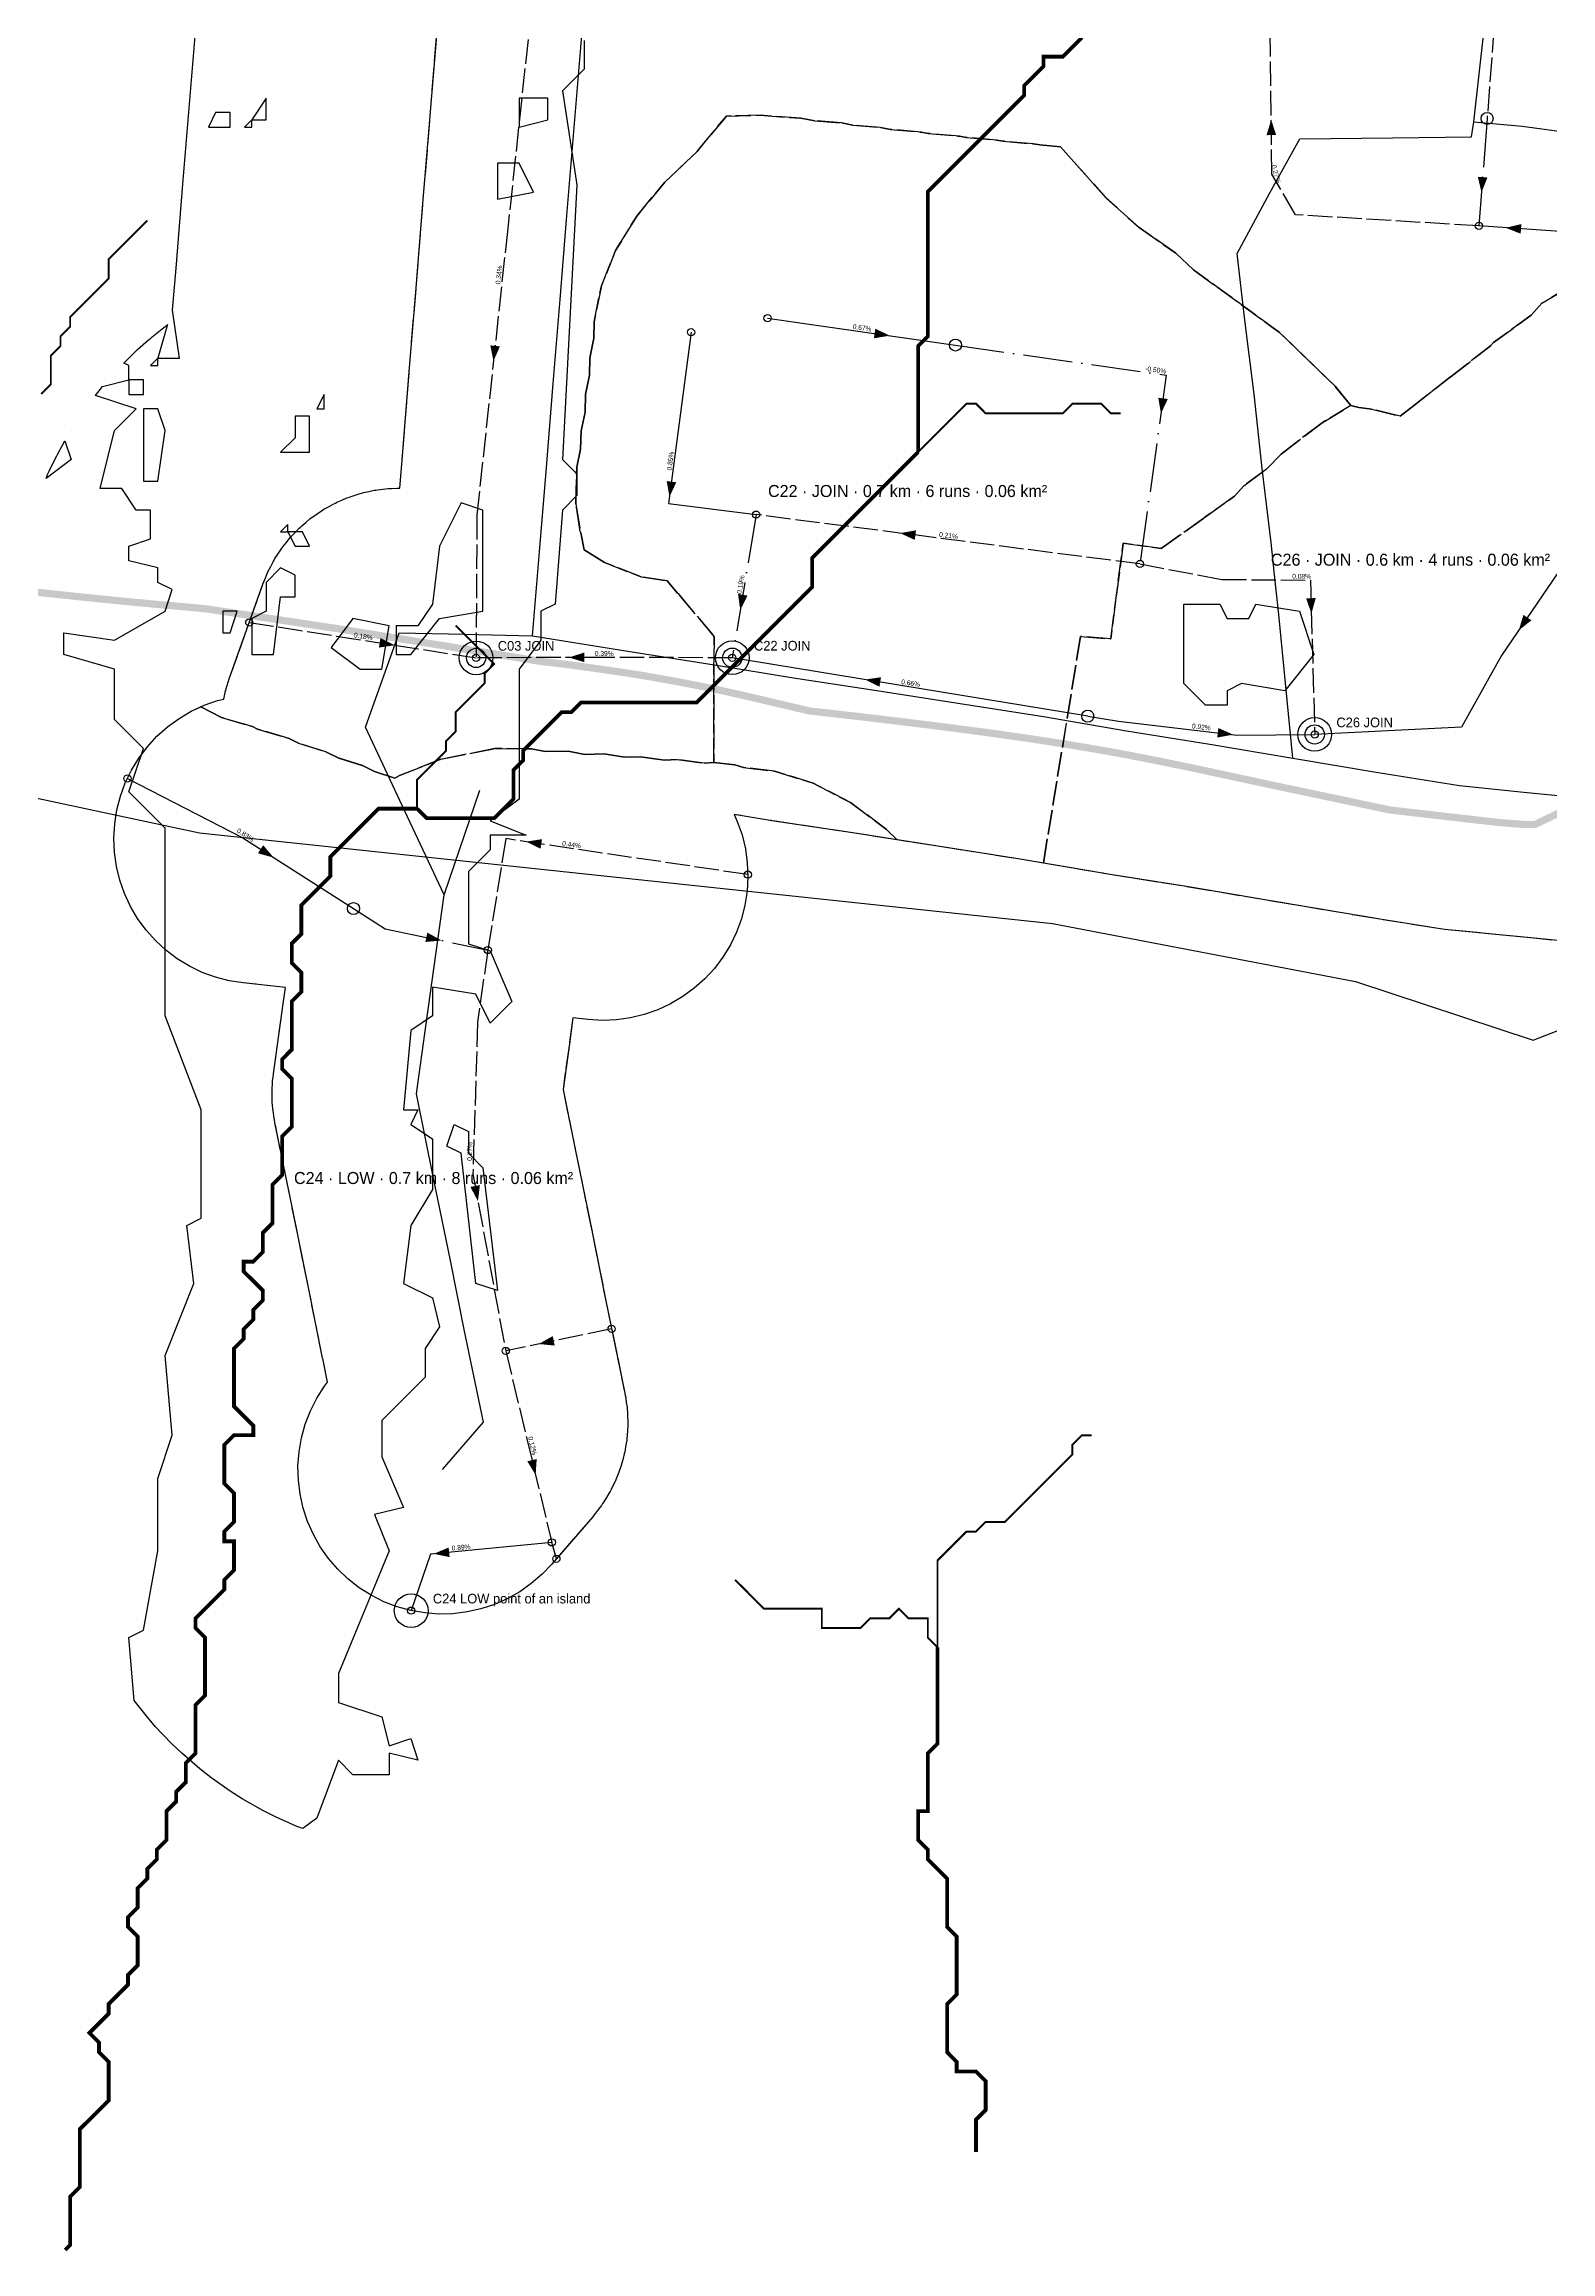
# Model space of a CAD drawing. Header units: metres. Extents: x 441395 to 476894, y 2561381 to 2578972.
# Drawn here: x 449733 to 450359, y 2566974 to 2567891 of the extents above; entities that cross this region are included whole.
import ezdxf
from ezdxf.enums import TextEntityAlignment as Align

# ---------------------------------------------------------------- set-up
doc = ezdxf.new("R2010")
doc.units = ezdxf.units.M
doc.header["$LTSCALE"] = 8
doc.linetypes.add('DASHDOT', pattern=[3.556, 2.54, -0.508, 0, -0.508])
doc.linetypes.add('DASHED', pattern=[1.524, 1.27, -0.254])
for name, color, linetype in [('A_ARROWS', 7, 'Continuous'), ('A_BUILT_2006', 252, 'Continuous'), ('A_CATCH_LABEL', 7, 'Continuous'), ('A_CATCHMENTS', 7, 'Continuous'), ('A_ENVELOPE', 3, 'Continuous'), ('A_GRADIENT', 8, 'Continuous'), ('A_JUNCTIONS', 8, 'Continuous'), ('A_MAIN_PIPE', 5, 'Continuous'), ('A_OUTLET_LABEL', 7, 'Continuous'), ('A_OUTLETS', 7, 'Continuous'), ('A_RUNS', 7, 'Continuous'), ('A_STREAMS', 5, 'Continuous'), ('A_WADI', 4, 'Continuous')]:
    doc.layers.add(name, color=color, linetype=linetype)

msp = doc.modelspace()

# ---------------------------------------------------------------- linework, layer by layer
at = {"layer": 'A_ARROWS', "color": 1}
for points in [[(450242.61, 2567859.29), (450244.7, 2567852.92), (450240.7, 2567852.87)], [(450329.94, 2567829.06), (450328.43, 2567835.59), (450332.42, 2567835.29)], [(450339.98, 2567814.42), (450346.5, 2567815.97), (450346.22, 2567811.98)], [(449919.67, 2567759.04), (449918.36, 2567765.62), (449922.34, 2567765.19)], [(449878.75, 2567641.15), (449872.12, 2567640.17), (449872.73, 2567644.12)], [(449951.02, 2567636.07), (449957.41, 2567638.1), (449957.43, 2567634.1)]]:
    msp.add_solid(points, dxfattribs=at)
at = {"layer": 'A_ARROWS', "color": 3}
for points in [[(450084.28, 2567769.64), (450077.67, 2567768.57), (450078.23, 2567772.53)], [(450196.83, 2567737.27), (450195.74, 2567743.88), (450199.7, 2567743.33)], [(449992.77, 2567702.68), (449991.62, 2567709.29), (449995.58, 2567708.77)], [(450088.52, 2567687.66), (450095.13, 2567688.83), (450094.62, 2567684.86)], [(450022.15, 2567655.76), (450021.23, 2567662.4), (450025.17, 2567661.74)], [(450073.95, 2567626.9), (450080.59, 2567627.84), (450079.94, 2567623.89)]]:
    msp.add_solid(points, dxfattribs=at)
at = {"layer": 'A_ARROWS', "color": 2}
for points in [[(450259.32, 2567654.26), (450257.14, 2567660.6), (450261.14, 2567660.71)], [(450345.42, 2567647.32), (450347.37, 2567653.74), (450350.68, 2567651.48)], [(450226.81, 2567604.05), (450220.22, 2567602.81), (450220.68, 2567606.78)], [(449828.37, 2567553), (449821.9, 2567554.76), (449824.05, 2567558.13)], [(449933.22, 2567559.59), (449939.84, 2567560.63), (449939.26, 2567556.67)], [(449898.07, 2567518.6), (449891.4, 2567517.94), (449892.21, 2567521.85)], [(449913.23, 2567410.35), (449910.1, 2567416.28), (449914.04, 2567417.01)], [(449938.43, 2567351.07), (449944.29, 2567354.33), (449945.11, 2567350.42)], [(449937.18, 2567296.63), (449933.74, 2567302.38), (449937.63, 2567303.32)], [(449894.89, 2567263.97), (449901.07, 2567266.58), (449901.46, 2567262.6)]]:
    msp.add_solid(points, dxfattribs=at)
at = {"layer": 'A_BUILT_2006', "color": 252}
for points in [[(449955.91, 2567889.27), (449958.76, 2567924.15)], [(450326.7, 2567858.47), (450331.06, 2567896.73)], [(449953.05, 2567854.39), (449955.91, 2567889.27)], [(449950.2, 2567819.5), (449953.05, 2567854.39)], [(450325.84, 2567852.19), (450326.7, 2567858.47)], [(450326.7, 2567858.47), (450346.83, 2567856.68)], [(450346.83, 2567856.68), (450370.31, 2567853.43)], [(450242.04, 2567828.89), (450254.48, 2567851.3)], [(450254.48, 2567851.3), (450292.96, 2567851.72)], [(450292.96, 2567851.72), (450325.84, 2567852.19)], [(450228.54, 2567803.78), (450242.04, 2567828.89)], [(449947.35, 2567784.62), (449950.2, 2567819.5)], [(450231.7, 2567776.08), (450228.54, 2567803.78)], [(449944.49, 2567749.74), (449947.35, 2567784.62)], [(450235.53, 2567745.35), (450231.7, 2567776.08)], [(449941.64, 2567714.85), (449944.49, 2567749.74)], [(450238.89, 2567714.5), (450235.53, 2567745.35)], [(448909.88, 2567734.52), (449242.47, 2567681.75), (449797.56, 2567563.21), (450151.84, 2567525.63), (450277.59, 2567501.59), (450351.46, 2567477.13), (450410.56, 2567500.21), (450555.37, 2567467.62), (450565.02, 2567465.34)], [(449938.79, 2567679.97), (449941.64, 2567714.85)], [(450242.68, 2567683.76), (450238.89, 2567714.5)], [(450245.82, 2567653.93), (450244.04, 2567670.4), (450242.68, 2567683.76)], [(449935.93, 2567645.09), (449938.79, 2567679.97)], [(450248.76, 2567624.07), (450245.82, 2567653.93)], [(449866.5, 2567607.1), (449880.45, 2567646.34)], [(449880.45, 2567646.34), (449907.74, 2567645.72)], [(449907.74, 2567645.72), (449935.93, 2567645.09)], [(449935.93, 2567645.09), (449972.88, 2567639.13)], [(449972.88, 2567639.13), (450012.24, 2567632.9)], [(450012.24, 2567632.9), (450044.32, 2567627.63)], [(450044.32, 2567627.63), (450078.93, 2567622.37)], [(450078.93, 2567622.37), (450113.47, 2567616.99)], [(450113.47, 2567616.99), (450148.08, 2567611.54)], [(450251.65, 2567594.3), (450248.76, 2567624.07)], [(449882.87, 2567572.31), (449866.5, 2567607.1)], [(450148.08, 2567611.54), (450182.59, 2567605.66)], [(450182.59, 2567605.66), (450217.14, 2567600.12)], [(450217.14, 2567600.12), (450251.65, 2567594.3)], [(450251.65, 2567594.3), (450286.17, 2567588.47)], [(449899.25, 2567537.53), (449914.08, 2567580.99)], [(450286.17, 2567588.47), (450320.77, 2567582.87)], [(450320.77, 2567582.87), (450347.58, 2567580.17)], [(450347.58, 2567580.17), (450374.56, 2567577.56)], [(449899.25, 2567537.53), (449882.87, 2567572.31)], [(449895.93, 2567513.74), (449899.25, 2567537.53)], [(449891.78, 2567483.97), (449895.93, 2567513.74)], [(449887.72, 2567454.88), (449891.78, 2567483.97)], [(449894.82, 2567419.96), (449887.72, 2567454.88)], [(449901.8, 2567385.67), (449894.82, 2567419.96)], [(449907.55, 2567357.08), (449901.8, 2567385.67)], [(449915.47, 2567318.6), (449907.55, 2567357.08)], [(449898.49, 2567298.94), (449915.47, 2567318.6)]]:
    msp.add_lwpolyline(points, dxfattribs=at)
at = {"layer": 'A_CATCHMENTS', "color": 1, "linetype": 'DASHED'}
msp.add_lwpolyline([(450367.78, 2567790.68), (450355.06, 2567783.08), (450350.61, 2567778.1), (450334.97, 2567766.85), (450333.69, 2567765.47), (450317.37, 2567752.74), (450317.13, 2567752.59), (450301.08, 2567739.99), (450300.41, 2567739.57), (450296.13, 2567736.2), (450284.46, 2567739.11), (450279.08, 2567739.89), (450275.69, 2567740.65), (450269.12, 2567748.66), (450246.13, 2567770.98), (450210.43, 2567796.91), (450203.08, 2567803.89), (450187.75, 2567814.49), (450174.12, 2567826.77), (450160.86, 2567841.64), (450160.69, 2567841.87), (450155.16, 2567848.03), (450146.5, 2567848.8), (450143.99, 2567849.25), (450131.34, 2567850.37), (450128.57, 2567850.86), (450115.91, 2567851.95), (450113.14, 2567852.45), (450100.22, 2567853.58), (450097.26, 2567854.12), (450084.53, 2567855.26), (450080.37, 2567856.02), (450068.86, 2567857.06), (450064.22, 2567857.93), (450053.19, 2567858.84), (450047.33, 2567859.89), (450030.38, 2567861.17), (450016.42, 2567860.82), (450004.93, 2567847.06), (450004.32, 2567846.16), (449990.77, 2567833.31), (449979.16, 2567819.28), (449970.4, 2567804.94), (449964.5, 2567790.3), (449961.45, 2567775.36), (449961.36, 2567768.55), (449959.65, 2567760.28), (449959.53, 2567753.19), (449957.84, 2567745.21), (449957.7, 2567737.83), (449956.04, 2567730.13), (449955.87, 2567722.47), (449954.24, 2567715.05), (449953.86, 2567699.82), (449955.71, 2567688.38), (449955.92, 2567687.79), (449957.39, 2567680.78), (449965.74, 2567675.49), (449980.95, 2567669.53), (449991.85, 2567667.87), (449996.13, 2567662.76), (449996.41, 2567662.57), (450011.28, 2567644.83), (450011.13, 2567592.46), (450007.15, 2567592.22), (449995.93, 2567593.66), (449990.65, 2567593.4), (449980.74, 2567594.85), (449974.15, 2567594.61), (449965.58, 2567596.02), (449957.65, 2567595.82), (449950.65, 2567597.11), (449941.15, 2567597.01), (449935.45, 2567598.17), (449920.25, 2567598.23), (449897.84, 2567593.8), (449880.71, 2567587.06), (449878.77, 2567585.94), (449870.3, 2567588.68), (449865.27, 2567591.17), (449855.49, 2567594.26), (449850.09, 2567596.94), (449838.66, 2567600.46), (449834.86, 2567602.36), (449821.74, 2567606.28), (449821.74, 2567606.28), (449819.57, 2567607.38), (449806.81, 2567611.11), (449798.12, 2567615.56), (449799.52, 2567616.22), (449805.08, 2567618.16), (449807.72, 2567618.8), (449808.27, 2567621.56), (449808.3, 2567621.67), (449808.32, 2567621.78), (449809.15, 2567624.49), (449809.96, 2567627.2), (449823.92, 2567666.44), (449824.76, 2567668.49), (449825.55, 2567670.55), (449825.88, 2567671.21), (449826.16, 2567671.89), (449827.2, 2567673.84), (449828.19, 2567675.81), (449828.58, 2567676.44), (449828.92, 2567677.08), (449830.15, 2567678.92), (449831.33, 2567680.79), (449831.78, 2567681.37), (449832.19, 2567681.99), (449833.58, 2567683.7), (449834.94, 2567685.44), (449835.45, 2567685.98), (449835.91, 2567686.55), (449837.47, 2567688.11), (449838.99, 2567689.71), (449839.55, 2567690.2), (449840.07, 2567690.72), (449841.77, 2567692.12), (449843.44, 2567693.57), (449844.04, 2567693.99), (449844.61, 2567694.46), (449846.45, 2567695.69), (449848.25, 2567696.97), (449848.89, 2567697.33), (449849.5, 2567697.74), (449851.45, 2567698.79), (449853.37, 2567699.88), (449854.04, 2567700.18), (449854.69, 2567700.53), (449856.73, 2567701.38), (449858.75, 2567702.28), (449859.45, 2567702.51), (449860.12, 2567702.79), (449862.24, 2567703.44), (449864.33, 2567704.14), (449865.05, 2567704.3), (449865.76, 2567704.51), (449867.92, 2567704.95), (449870.08, 2567705.44), (449870.81, 2567705.53), (449871.53, 2567705.67), (449873.73, 2567705.89), (449875.92, 2567706.17), (449876.65, 2567706.19), (449877.39, 2567706.26), (449879.6, 2567706.27), (449880.74, 2567706.3), (449881.84, 2567719.74), (449884.69, 2567754.63), (449884.69, 2567754.63), (449884.69, 2567754.63), (449887.55, 2567789.51), (449887.55, 2567789.51), (449887.55, 2567789.51), (449890.4, 2567824.39), (449893.25, 2567859.28), (449893.25, 2567859.28), (449893.25, 2567859.28), (449896.11, 2567894.16)], dxfattribs=at)
at = {"layer": 'A_CATCHMENTS', "color": 3, "linetype": 'DASHED'}
msp.add_lwpolyline([(450011.28, 2567644.83), (449996.41, 2567662.57), (449996.13, 2567662.76), (449991.85, 2567667.87), (449980.95, 2567669.53), (449965.74, 2567675.49), (449957.39, 2567680.78), (449955.92, 2567687.79), (449955.71, 2567688.38), (449953.86, 2567699.82), (449954.24, 2567715.05), (449955.87, 2567722.47), (449956.04, 2567730.13), (449957.7, 2567737.83), (449957.84, 2567745.21), (449959.53, 2567753.19), (449959.65, 2567760.28), (449961.36, 2567768.55), (449961.45, 2567775.36), (449964.5, 2567790.3), (449970.4, 2567804.94), (449979.16, 2567819.28), (449990.77, 2567833.31), (450004.32, 2567846.16), (450004.93, 2567847.06), (450016.42, 2567860.82), (450030.38, 2567861.17), (450047.33, 2567859.89), (450053.19, 2567858.84), (450064.22, 2567857.93), (450068.86, 2567857.06), (450080.37, 2567856.02), (450084.53, 2567855.26), (450097.26, 2567854.12), (450100.22, 2567853.58), (450113.14, 2567852.45), (450115.91, 2567851.95), (450128.57, 2567850.86), (450131.34, 2567850.37), (450143.99, 2567849.25), (450146.5, 2567848.8), (450155.16, 2567848.03), (450160.69, 2567841.87), (450160.86, 2567841.64), (450174.12, 2567826.77), (450187.75, 2567814.49), (450203.08, 2567803.89), (450210.43, 2567796.91), (450246.13, 2567770.98), (450269.12, 2567748.66), (450275.69, 2567740.65), (450263.74, 2567733.51), (450246.73, 2567720.51), (450240.64, 2567714.25), (450231.22, 2567707.29), (450227.34, 2567703.02), (450214.91, 2567694.19), (450214.67, 2567693.87), (450196.99, 2567681.32), (450181.14, 2567683.53), (450176.02, 2567643.73), (450163.47, 2567644.83), (450148.02, 2567550.68), (450138.37, 2567552.33), (450104.19, 2567557.71), (450087.25, 2567560.35), (450082.93, 2567564.6), (450067.93, 2567575.8), (450052.42, 2567583.9), (450036.39, 2567588.89), (450023.55, 2567590.35), (450019.97, 2567591.46), (450011.13, 2567592.46), (450011.28, 2567644.83)], close=True, dxfattribs=at)
at = {"layer": 'A_CATCHMENTS', "color": 2, "linetype": 'DASHED'}
msp.add_lwpolyline([(450359.2, 2567518.76), (450341.8, 2567520.45), (450341.68, 2567520.46), (450341.56, 2567520.47), (450314.75, 2567523.17), (450312.97, 2567523.44), (450311.18, 2567523.64), (450276.58, 2567529.24), (450276.38, 2567529.28), (450276.18, 2567529.31), (450241.67, 2567535.13), (450241.67, 2567535.13), (450207.4, 2567540.92), (450173.1, 2567546.41), (450172.81, 2567546.47), (450172.51, 2567546.51), (450148.02, 2567550.68), (450163.47, 2567644.83), (450163.47, 2567644.83), (450176.02, 2567643.73), (450181.14, 2567683.53), (450196.99, 2567681.32), (450214.67, 2567693.87), (450214.91, 2567694.19), (450227.34, 2567703.02), (450231.22, 2567707.29), (450240.64, 2567714.25), (450246.73, 2567720.51), (450263.74, 2567733.51), (450275.69, 2567740.65), (450279.08, 2567739.89), (450284.46, 2567739.11), (450296.13, 2567736.2), (450300.41, 2567739.57), (450301.08, 2567739.99), (450317.13, 2567752.59), (450317.37, 2567752.74), (450333.69, 2567765.47), (450334.97, 2567766.85), (450350.61, 2567778.1), (450355.06, 2567783.08), (450367.78, 2567790.68)], dxfattribs=at)
msp.add_lwpolyline([(449821.74, 2567606.28), (449834.86, 2567602.36), (449838.66, 2567600.46), (449850.09, 2567596.94), (449855.49, 2567594.26), (449865.27, 2567591.17), (449870.3, 2567588.68), (449878.77, 2567585.94), (449880.71, 2567587.06), (449897.84, 2567593.8), (449920.25, 2567598.23), (449935.45, 2567598.17), (449941.15, 2567597.01), (449950.65, 2567597.11), (449957.65, 2567595.82), (449965.58, 2567596.02), (449974.15, 2567594.61), (449980.74, 2567594.85), (449990.65, 2567593.4), (449995.93, 2567593.66), (450007.15, 2567592.22), (450011.13, 2567592.46), (450019.97, 2567591.46), (450023.55, 2567590.35), (450036.39, 2567588.89), (450052.42, 2567583.9), (450067.93, 2567575.8), (450082.93, 2567564.6), (450087.25, 2567560.35), (450069.8, 2567563.07), (450035.31, 2567568.31), (450034.96, 2567568.38), (450034.6, 2567568.42), (450019.58, 2567570.89), (450020.94, 2567567.96), (450022.88, 2567562.4), (450024.27, 2567556.68), (450025.09, 2567550.85), (450025.33, 2567544.96), (450025, 2567539.08), (450024.09, 2567533.27), (450022.62, 2567527.57), (450020.59, 2567522.04), (450018.04, 2567516.73), (450014.97, 2567511.71), (450011.43, 2567507), (450007.44, 2567502.67), (450003.05, 2567498.75), (449998.29, 2567495.28), (449993.22, 2567492.29), (449987.88, 2567489.81), (449982.32, 2567487.87), (449976.6, 2567486.48), (449970.77, 2567485.66), (449964.89, 2567485.42), (449959.01, 2567485.75), (449952.7, 2567486.42), (449951.2, 2567475.67), (449951.2, 2567475.67), (449948.56, 2567456.76), (449953.61, 2567431.93), (449960.6, 2567397.64), (449960.61, 2567397.56), (449960.63, 2567397.49), (449966.35, 2567369.04), (449974.24, 2567330.69), (449974.38, 2567329.75), (449974.59, 2567328.82), (449974.83, 2567326.84), (449975.14, 2567324.87), (449975.19, 2567323.92), (449975.31, 2567322.97), (449975.35, 2567320.98), (449975.47, 2567318.99), (449975.42, 2567318.04), (449975.45, 2567317.09), (449975.3, 2567315.1), (449975.22, 2567313.11), (449975.08, 2567312.16), (449975.01, 2567311.21), (449974.67, 2567309.25), (449974.39, 2567307.28), (449974.16, 2567306.35), (449974, 2567305.41), (449973.47, 2567303.49), (449973, 2567301.56), (449972.68, 2567300.66), (449972.43, 2567299.74), (449971.71, 2567297.88), (449971.05, 2567296), (449970.65, 2567295.14), (449970.3, 2567294.25), (449969.41, 2567292.47), (449968.57, 2567290.66), (449968.08, 2567289.84), (449967.65, 2567288.99), (449966.59, 2567287.31), (449965.57, 2567285.59), (449965.01, 2567284.82), (449964.5, 2567284.02), (449963.27, 2567282.45), (449962.1, 2567280.84), (449961.46, 2567280.13), (449960.87, 2567279.38), (449943.9, 2567259.72), (449939.83, 2567255.46), (449935.37, 2567251.62), (449930.56, 2567248.23), (449925.43, 2567245.33), (449920.05, 2567242.95), (449914.45, 2567241.1), (449908.71, 2567239.82), (449902.86, 2567239.1), (449896.98, 2567238.96), (449891.11, 2567239.4), (449885.3, 2567240.41), (449879.63, 2567241.98), (449874.14, 2567244.1), (449868.88, 2567246.76), (449863.91, 2567249.91), (449859.27, 2567253.53), (449855.01, 2567257.6), (449851.16, 2567262.06), (449847.78, 2567266.87), (449844.88, 2567272), (449842.49, 2567277.38), (449840.65, 2567282.98), (449839.37, 2567288.72), (449838.65, 2567294.57), (449838.51, 2567300.45), (449838.94, 2567306.32), (449839.95, 2567312.13), (449841.53, 2567317.8), (449843.65, 2567323.29), (449846.3, 2567328.55), (449849.46, 2567333.52), (449850.79, 2567335.23), (449848.78, 2567344.99), (449848.76, 2567345.12), (449848.73, 2567345.25), (449842.99, 2567373.77), (449836.03, 2567407.99), (449836.03, 2567408), (449836.02, 2567408), (449828.92, 2567442.92), (449828.72, 2567444.25), (449828.45, 2567445.56), (449828.28, 2567447.15), (449828.03, 2567448.74), (449827.96, 2567450.08), (449827.82, 2567451.42), (449827.81, 2567453.02), (449827.72, 2567454.62), (449827.78, 2567455.96), (449827.77, 2567457.3), (449827.91, 2567458.9), (449827.98, 2567460.5), (449828.17, 2567461.83), (449828.3, 2567463.17), (449832.36, 2567492.26), (449832.36, 2567492.26), (449832.36, 2567492.26), (449833.31, 2567499.08), (449815.74, 2567500.95), (449809.92, 2567501.85), (449804.22, 2567503.33), (449798.69, 2567505.35), (449793.39, 2567507.91), (449788.36, 2567510.97), (449783.66, 2567514.52), (449779.32, 2567518.5), (449775.4, 2567522.9), (449771.93, 2567527.65), (449768.94, 2567532.73), (449766.46, 2567538.07), (449764.52, 2567543.63), (449763.13, 2567549.35), (449762.31, 2567555.18), (449762.07, 2567561.06), (449762.4, 2567566.94), (449763.31, 2567572.76), (449764.78, 2567578.46), (449766.81, 2567583.99), (449769.37, 2567589.29), (449772.43, 2567594.32), (449775.97, 2567599.02), (449779.96, 2567603.36), (449784.35, 2567607.28), (449789.11, 2567610.75), (449794.18, 2567613.74), (449798.12, 2567615.56), (449806.81, 2567611.11), (449819.57, 2567607.38), (449821.74, 2567606.28)], close=True, dxfattribs=at)
at = {"layer": 'A_ENVELOPE', "color": 3}
msp.add_lwpolyline([(450368.78, 2567517.83), (450341.8, 2567520.45), (450341.68, 2567520.46), (450341.56, 2567520.47), (450314.75, 2567523.17), (450312.97, 2567523.44), (450311.18, 2567523.64), (450276.58, 2567529.24), (450276.38, 2567529.28), (450276.18, 2567529.31), (450241.67, 2567535.13), (450241.67, 2567535.13), (450207.4, 2567540.92), (450173.1, 2567546.41), (450172.81, 2567546.47), (450172.51, 2567546.51), (450138.37, 2567552.33), (450104.19, 2567557.71), (450069.8, 2567563.07), (450035.31, 2567568.31), (450034.96, 2567568.38), (450034.6, 2567568.42), (450019.58, 2567570.89), (450020.94, 2567567.96), (450022.88, 2567562.4), (450024.27, 2567556.68), (450025.09, 2567550.85), (450025.33, 2567544.96), (450025, 2567539.08), (450024.09, 2567533.27), (450022.62, 2567527.57), (450020.59, 2567522.04), (450018.04, 2567516.73), (450014.97, 2567511.71), (450011.43, 2567507), (450007.44, 2567502.67), (450003.05, 2567498.75), (449998.29, 2567495.28), (449993.22, 2567492.29), (449987.88, 2567489.81), (449982.32, 2567487.87), (449976.6, 2567486.48), (449970.77, 2567485.66), (449964.89, 2567485.42), (449959.01, 2567485.75), (449952.7, 2567486.42), (449951.2, 2567475.67), (449951.2, 2567475.67), (449948.56, 2567456.76), (449953.61, 2567431.93), (449960.6, 2567397.64), (449960.61, 2567397.56), (449960.63, 2567397.49), (449966.35, 2567369.04), (449974.24, 2567330.69), (449974.38, 2567329.75), (449974.59, 2567328.82), (449974.83, 2567326.84), (449975.14, 2567324.87), (449975.19, 2567323.92), (449975.31, 2567322.97), (449975.35, 2567320.98), (449975.47, 2567318.99), (449975.42, 2567318.04), (449975.45, 2567317.09), (449975.3, 2567315.1), (449975.22, 2567313.11), (449975.08, 2567312.16), (449975.01, 2567311.21), (449975.01, 2567311.21), (449974.67, 2567309.25), (449974.39, 2567307.28), (449974.16, 2567306.35), (449974, 2567305.41), (449973.47, 2567303.49), (449973, 2567301.56), (449972.68, 2567300.66), (449972.43, 2567299.74), (449971.71, 2567297.88), (449971.05, 2567296), (449970.65, 2567295.14), (449970.3, 2567294.25), (449969.41, 2567292.47), (449968.57, 2567290.66), (449968.08, 2567289.84), (449967.65, 2567288.99), (449966.59, 2567287.31), (449965.57, 2567285.59), (449965.01, 2567284.82), (449964.5, 2567284.02), (449963.27, 2567282.45), (449962.1, 2567280.84), (449961.46, 2567280.13), (449960.87, 2567279.38), (449943.9, 2567259.72), (449939.83, 2567255.46), (449935.37, 2567251.62), (449930.56, 2567248.23), (449925.43, 2567245.33), (449920.05, 2567242.95), (449914.45, 2567241.1), (449908.71, 2567239.82), (449902.86, 2567239.1), (449896.98, 2567238.96), (449891.11, 2567239.4), (449885.3, 2567240.41), (449879.63, 2567241.98), (449874.14, 2567244.1), (449868.88, 2567246.76), (449863.91, 2567249.91), (449859.27, 2567253.53), (449855.01, 2567257.6), (449851.16, 2567262.06), (449847.78, 2567266.87), (449844.88, 2567272), (449842.49, 2567277.38), (449840.65, 2567282.98), (449839.37, 2567288.72), (449838.65, 2567294.57), (449838.51, 2567300.45), (449838.94, 2567306.32), (449839.95, 2567312.13), (449841.53, 2567317.8), (449843.65, 2567323.29), (449846.3, 2567328.55), (449849.46, 2567333.52), (449850.79, 2567335.23), (449848.78, 2567344.99), (449848.76, 2567345.12), (449848.73, 2567345.25), (449842.99, 2567373.77), (449836.03, 2567407.99), (449836.03, 2567408), (449836.02, 2567408), (449828.92, 2567442.92), (449828.72, 2567444.25), (449828.45, 2567445.56), (449828.28, 2567447.15), (449828.03, 2567448.74), (449827.96, 2567450.08), (449827.82, 2567451.42), (449827.81, 2567453.02), (449827.72, 2567454.62), (449827.78, 2567455.96), (449827.77, 2567457.3), (449827.91, 2567458.9), (449827.98, 2567460.5), (449828.17, 2567461.83), (449828.3, 2567463.17), (449832.36, 2567492.26), (449832.36, 2567492.26), (449832.36, 2567492.26), (449833.31, 2567499.08), (449815.74, 2567500.95), (449809.92, 2567501.85), (449804.22, 2567503.33), (449798.69, 2567505.35), (449793.39, 2567507.91), (449788.36, 2567510.97), (449783.66, 2567514.52), (449779.32, 2567518.5), (449775.4, 2567522.9), (449771.93, 2567527.65), (449768.94, 2567532.73), (449766.46, 2567538.07), (449764.52, 2567543.63), (449763.13, 2567549.35), (449762.31, 2567555.18), (449762.07, 2567561.06), (449762.4, 2567566.94), (449763.31, 2567572.76), (449764.78, 2567578.46), (449766.81, 2567583.99), (449769.37, 2567589.29), (449772.43, 2567594.32), (449775.97, 2567599.02), (449779.96, 2567603.36), (449784.35, 2567607.28), (449789.11, 2567610.75), (449794.18, 2567613.74), (449799.52, 2567616.22), (449805.08, 2567618.16), (449807.72, 2567618.8), (449808.27, 2567621.56), (449808.3, 2567621.67), (449808.32, 2567621.78), (449809.15, 2567624.49), (449809.96, 2567627.2), (449823.92, 2567666.44), (449824.76, 2567668.49), (449825.55, 2567670.55), (449825.88, 2567671.21), (449826.16, 2567671.89), (449827.2, 2567673.84), (449828.19, 2567675.81), (449828.58, 2567676.44), (449828.92, 2567677.08), (449830.15, 2567678.92), (449831.33, 2567680.79), (449831.78, 2567681.37), (449832.19, 2567681.99), (449833.58, 2567683.7), (449834.94, 2567685.44), (449835.45, 2567685.98), (449835.91, 2567686.55), (449837.47, 2567688.11), (449838.99, 2567689.71), (449839.55, 2567690.2), (449840.07, 2567690.72), (449841.77, 2567692.12), (449843.44, 2567693.57), (449844.04, 2567693.99), (449844.61, 2567694.46), (449846.45, 2567695.69), (449848.25, 2567696.97), (449848.89, 2567697.33), (449849.5, 2567697.74), (449851.45, 2567698.79), (449853.37, 2567699.88), (449854.04, 2567700.18), (449854.69, 2567700.53), (449856.73, 2567701.38), (449858.75, 2567702.28), (449859.45, 2567702.51), (449860.12, 2567702.79), (449862.24, 2567703.44), (449864.33, 2567704.14), (449865.05, 2567704.3), (449865.76, 2567704.51), (449867.92, 2567704.95), (449870.08, 2567705.44), (449870.81, 2567705.53), (449871.53, 2567705.67), (449873.73, 2567705.89), (449875.92, 2567706.17), (449876.65, 2567706.19), (449877.39, 2567706.26), (449879.6, 2567706.27), (449880.74, 2567706.3), (449881.84, 2567719.74), (449884.69, 2567754.63), (449884.69, 2567754.63), (449884.69, 2567754.63), (449887.55, 2567789.51), (449887.55, 2567789.51), (449887.55, 2567789.51), (449890.4, 2567824.39), (449893.25, 2567859.28), (449893.25, 2567859.28), (449893.25, 2567859.28), (449896.11, 2567894.16)], dxfattribs=at)
at = {"layer": 'A_JUNCTIONS', "color": 30}
for centre in [(450332.28, 2567859.82), (450111.54, 2567765.74), (450166.46, 2567611.71), (449861.54, 2567531.82)]:
    msp.add_circle(centre, 2.5, dxfattribs=at)
at = {"layer": 'A_JUNCTIONS'}
for centre in [(450328.89, 2567815.2), (450001.73, 2567771.06), (450033.5, 2567776.91), (450028.73, 2567695.35), (450188.12, 2567674.86), (449818.29, 2567650.61), (449912.47, 2567635.88), (450018.85, 2567635.94), (450260.69, 2567604.1), (449767.68, 2567585.8), (450025.29, 2567545.92), (449917.31, 2567514.62), (449968.74, 2567357.39), (449924.75, 2567348.22), (449943.91, 2567268.72), (449945.8, 2567261.92), (449885.51, 2567240.37)]:
    msp.add_circle(centre, 1.5, dxfattribs=at)
at = {"layer": 'A_MAIN_PIPE', "color": 5, "const_width": 3}
msp.add_lwpolyline([(450396.66, 2567588.02), (450352.17, 2567566.73), (450351.52, 2567566.71), (450347.78, 2567566.73), (450336.98, 2567567.56), (450291.91, 2567572.74), (450287.7, 2567573.64), (450282.3, 2567574.78), (450274.58, 2567576.42), (450261.48, 2567579.17), (450248.41, 2567581.93), (450240.55, 2567583.6), (450222.27, 2567587.54), (450209.12, 2567590.35), (450195.89, 2567593.08), (450180.73, 2567596.03), (450169.23, 2567598.08), (450155.87, 2567600.29), (450142.43, 2567602.35), (450129.13, 2567604.25), (450118.72, 2567605.67), (450102.43, 2567607.78), (450089.08, 2567609.43), (450075.73, 2567611.03), (450062.39, 2567612.57), (450050.89, 2567613.85), (450032.5, 2567618.18), (450029.4, 2567618.91), (450026.3, 2567619.63), (450023.18, 2567620.35), (450020.04, 2567621.06), (450015.35, 2567622.1), (450013.74, 2567622.45), (450010.59, 2567623.12), (450007.43, 2567623.77), (450004.27, 2567624.41), (450001.11, 2567625.03), (449997.95, 2567625.64), (449994.78, 2567626.23), (449991.63, 2567626.81), (449988.45, 2567627.38), (449985.27, 2567627.93), (449982.09, 2567628.47), (449980.12, 2567628.8), (449975.71, 2567629.5), (449972.52, 2567629.98), (449969.34, 2567630.45), (449966.17, 2567630.91), (449963.01, 2567631.36), (449959.32, 2567631.88), (449956.7, 2567632.25), (449953.5, 2567632.69), (449950.33, 2567633.11), (449947.09, 2567633.52), (449942.56, 2567634.05), (449940.72, 2567634.25), (449939.76, 2567634.37), (449937.96, 2567634.59), (449934.68, 2567635.18), (449855.73, 2567647.89), (449800.47, 2567656.24), (449797.28, 2567656.54), (449793.97, 2567656.84), (449790.66, 2567657.14), (449787.36, 2567657.44), (449784.07, 2567657.73), (449780.79, 2567658.03), (449777.51, 2567658.32), (449774.7, 2567658.58), (449770.97, 2567658.93), (449767.7, 2567659.24), (449764.43, 2567659.56), (449761.17, 2567659.88), (449757.89, 2567660.21), (449754.61, 2567660.55), (449751.34, 2567660.89), (449748.06, 2567661.23), (449744.78, 2567661.57), (449741.5, 2567661.91), (449738.22, 2567662.26), (449734.94, 2567662.61), (449695.08, 2567666.85)], dxfattribs=at)
at = {"layer": 'A_OUTLETS', "color": 5}
for centre, radius in [((449912.47, 2567635.88), 7), ((449912.47, 2567635.88), 4), ((450018.85, 2567635.94), 7), ((450018.85, 2567635.94), 4), ((450260.69, 2567604.1), 7), ((450260.69, 2567604.1), 4)]:
    msp.add_circle(centre, radius, dxfattribs=at)
at = {"layer": 'A_OUTLETS', "color": 30}
msp.add_circle((449885.51, 2567240.37), 7, dxfattribs=at)
at = {"layer": 'A_RUNS', "color": 1, "linetype": 'DASHED'}
for points in [[(450296.69, 2568077.33), (450332.14, 2567966.07), (450337.91, 2567933.81), (450332.28, 2567859.82)], [(449940.54, 2567953.23), (449925.61, 2567814.17), (449912.79, 2567695.21), (449912.47, 2567635.88)], [(450328.89, 2567815.2), (450252.7, 2567819.82), (450242.91, 2567836.72), (450242.07, 2567900.85), (450234.65, 2567930.67)], [(449818.29, 2567650.61), (449912.47, 2567635.88)], [(450018.85, 2567635.94), (449959.78, 2567636.11), (449912.47, 2567635.88)]]:
    msp.add_lwpolyline(points, dxfattribs=at)
at = {"layer": 'A_RUNS', "color": 1, "linetype": 'DASHDOT'}
msp.add_lwpolyline([(450332.28, 2567859.82), (450328.89, 2567815.2)], dxfattribs=at)
at = {"layer": 'A_RUNS', "color": 2}
for points in [[(450392.2, 2567809.79), (450367.93, 2567680.29), (450338.27, 2567636.86), (450321.7, 2567607.13), (450260.69, 2567604.1)], [(450166.46, 2567611.71), (450179.15, 2567609.63), (450228.4, 2567603.87), (450260.69, 2567604.1)], [(449767.68, 2567585.8), (449815.59, 2567561.17), (449861.54, 2567531.82)], [(449943.91, 2567268.72), (449893.54, 2567263.84), (449885.51, 2567240.37)]]:
    msp.add_lwpolyline(points, dxfattribs=at)
at = {"layer": 'A_RUNS', "color": 1}
msp.add_lwpolyline([(450366.6, 2567812.56), (450328.89, 2567815.2)], dxfattribs=at)
at = {"layer": 'A_RUNS', "color": 3}
for points in [[(450033.5, 2567776.91), (450111.54, 2567765.74)], [(450001.73, 2567771.06), (449992.42, 2567700.01), (450028.73, 2567695.35)], [(450166.46, 2567611.71), (450018.85, 2567635.94)]]:
    msp.add_lwpolyline(points, dxfattribs=at)
at = {"layer": 'A_RUNS', "color": 3, "linetype": 'DASHDOT'}
for points in [[(450111.54, 2567765.74), (450199.06, 2567753.22), (450188.12, 2567674.86)], [(450028.73, 2567695.35), (450018.85, 2567635.94)]]:
    msp.add_lwpolyline(points, dxfattribs=at)
at = {"layer": 'A_RUNS', "color": 3, "linetype": 'DASHED'}
msp.add_lwpolyline([(450188.12, 2567674.86), (450028.73, 2567695.35)], dxfattribs=at)
at = {"layer": 'A_RUNS', "color": 2, "linetype": 'DASHED'}
for points in [[(450188.12, 2567674.86), (450222.19, 2567668.46), (450258.94, 2567668.12), (450260.69, 2567604.1)], [(450025.29, 2567545.92), (449924.75, 2567560.85), (449917.31, 2567514.62)], [(449917.31, 2567514.62), (449913.08, 2567484.64), (449911.14, 2567421.65), (449924.75, 2567348.22)], [(449968.74, 2567357.39), (449924.75, 2567348.22)], [(449924.75, 2567348.22), (449943.91, 2567268.72)], [(449945.8, 2567261.92), (449943.91, 2567268.72)]]:
    msp.add_lwpolyline(points, dxfattribs=at)
at = {"layer": 'A_RUNS', "color": 2, "linetype": 'DASHDOT'}
msp.add_lwpolyline([(449861.54, 2567531.82), (449874.65, 2567523.44), (449917.31, 2567514.62)], dxfattribs=at)
at = {"layer": 'A_STREAMS', "color": 5}
for points, const_width in [([(450164.08, 2567893.46), (450160.07, 2567889.46), (450156.07, 2567885.46), (450152.07, 2567885.46), (450148.07, 2567885.46), (450148.07, 2567881.46), (450144.07, 2567877.46), (450140.07, 2567873.45), (450140.07, 2567869.45), (450136.06, 2567865.45), (450132.06, 2567861.45), (450128.06, 2567857.45), (450124.06, 2567853.44), (450120.06, 2567849.44), (450116.06, 2567845.44), (450112.05, 2567841.44), (450108.05, 2567837.44), (450104.05, 2567833.44), (450100.05, 2567829.43), (450100.05, 2567825.43), (450100.05, 2567821.43), (450100.05, 2567817.43), (450100.05, 2567813.43), (450100.05, 2567809.43), (450100.05, 2567805.42), (450100.05, 2567801.42), (450100.05, 2567797.42), (450100.05, 2567793.42), (450100.05, 2567789.42), (450100.05, 2567785.41), (450100.05, 2567781.41), (450100.05, 2567777.41), (450100.05, 2567773.41), (450100.05, 2567769.41), (450096.05, 2567765.41), (450096.05, 2567761.4), (450096.05, 2567757.4), (450096.05, 2567753.4), (450096.05, 2567749.4), (450096.05, 2567745.4), (450096.05, 2567741.39), (450096.05, 2567737.39), (450096.05, 2567733.39), (450096.05, 2567729.39), (450096.05, 2567725.39), (450096.05, 2567721.39)], 1.6), ([(449775.91, 2567817.43), (449771.91, 2567813.43), (449767.9, 2567809.43), (449763.9, 2567805.42), (449759.9, 2567801.42), (449759.9, 2567797.42), (449759.9, 2567793.42), (449755.9, 2567789.42), (449751.9, 2567785.41), (449747.89, 2567781.41), (449743.89, 2567777.41), (449743.89, 2567773.41), (449739.89, 2567769.41), (449739.89, 2567765.41), (449735.89, 2567761.4), (449735.89, 2567757.4), (449735.89, 2567753.4), (449735.89, 2567749.4), (449731.89, 2567745.4)], 0.8), ([(450180.08, 2567737.39), (450176.08, 2567737.39), (450172.08, 2567741.39), (450168.08, 2567741.39), (450164.08, 2567741.39), (450160.07, 2567741.39), (450156.07, 2567737.39), (450152.07, 2567737.39), (450148.07, 2567737.39), (450144.07, 2567737.39), (450140.07, 2567737.39), (450136.06, 2567737.39), (450132.06, 2567737.39), (450128.06, 2567737.39), (450124.06, 2567737.39), (450120.06, 2567741.39), (450116.06, 2567741.39), (450112.05, 2567737.39), (450108.05, 2567733.39), (450104.05, 2567729.39), (450100.05, 2567725.39), (450096.05, 2567721.39)], 0.8), ([(450096.05, 2567721.39), (450092.04, 2567717.38), (450088.04, 2567713.38), (450084.04, 2567709.38), (450080.04, 2567705.38), (450076.04, 2567701.38), (450072.04, 2567697.38), (450068.03, 2567693.37), (450064.03, 2567689.37), (450060.03, 2567685.37), (450056.03, 2567681.37), (450052.03, 2567677.37), (450052.03, 2567673.36), (450052.03, 2567669.36), (450052.03, 2567665.36), (450048.03, 2567661.36), (450044.02, 2567657.36), (450040.02, 2567653.36), (450036.02, 2567649.35), (450032.02, 2567645.35), (450028.02, 2567641.35), (450024.02, 2567637.35), (450020.01, 2567633.35), (450016.01, 2567629.34), (450012.01, 2567625.34), (450008.01, 2567621.34), (450004.01, 2567617.34), (450000, 2567617.34), (449996, 2567617.34), (449992, 2567617.34), (449988, 2567617.34), (449984, 2567617.34), (449980, 2567617.34), (449975.99, 2567617.34), (449971.99, 2567617.34), (449967.99, 2567617.34), (449963.99, 2567617.34), (449959.99, 2567617.34), (449955.99, 2567617.34), (449951.98, 2567613.34), (449947.98, 2567613.34), (449943.98, 2567609.34), (449939.98, 2567605.33), (449935.98, 2567601.33), (449931.98, 2567597.33), (449931.98, 2567593.33), (449927.97, 2567589.33), (449927.97, 2567585.33), (449927.97, 2567581.32), (449927.97, 2567577.32), (449923.97, 2567573.32), (449919.97, 2567569.32), (449915.97, 2567569.32), (449911.97, 2567569.32), (449907.96, 2567569.32), (449903.96, 2567569.32), (449899.96, 2567569.32), (449895.96, 2567569.32), (449891.96, 2567569.32), (449887.96, 2567573.32)], 1.6), ([(449903.96, 2567649.35), (449907.96, 2567645.35), (449911.97, 2567641.35), (449915.97, 2567637.35), (449919.97, 2567633.35), (449915.97, 2567629.34), (449915.97, 2567625.34), (449911.97, 2567621.34), (449907.96, 2567617.34), (449903.96, 2567613.34), (449903.96, 2567609.34), (449903.96, 2567605.33), (449899.96, 2567601.33), (449899.96, 2567597.33), (449895.96, 2567593.33), (449891.96, 2567589.33), (449887.96, 2567585.33), (449887.96, 2567581.32), (449887.96, 2567577.32), (449887.96, 2567573.32)], 0.8), ([(449887.96, 2567573.32), (449883.95, 2567573.32), (449879.95, 2567573.32), (449875.95, 2567573.32), (449871.95, 2567573.32), (449867.95, 2567569.32), (449863.95, 2567565.32), (449859.94, 2567561.31), (449855.94, 2567557.31), (449851.94, 2567553.31), (449851.94, 2567549.31), (449851.94, 2567545.31), (449847.94, 2567541.31), (449843.94, 2567537.3), (449839.93, 2567533.3), (449839.93, 2567529.3), (449839.93, 2567525.3), (449839.93, 2567521.3), (449835.93, 2567517.3), (449835.93, 2567513.29), (449835.93, 2567509.29), (449839.93, 2567505.29), (449839.93, 2567501.29), (449839.93, 2567497.29), (449835.93, 2567493.28), (449835.93, 2567489.28), (449835.93, 2567485.28), (449835.93, 2567481.28), (449835.93, 2567477.28), (449835.93, 2567473.28), (449831.93, 2567469.27), (449831.93, 2567465.27), (449835.93, 2567461.27), (449835.93, 2567457.27), (449835.93, 2567453.27), (449835.93, 2567449.26), (449835.93, 2567445.26), (449835.93, 2567441.26), (449831.93, 2567437.26), (449831.93, 2567433.26), (449831.93, 2567429.26), (449831.93, 2567425.25), (449831.93, 2567421.25), (449827.93, 2567417.25), (449827.93, 2567413.25), (449827.93, 2567409.25), (449827.93, 2567405.25), (449827.93, 2567401.24), (449823.93, 2567397.24), (449823.93, 2567393.24), (449823.93, 2567389.24), (449819.93, 2567385.24), (449815.92, 2567385.24), (449815.92, 2567381.23), (449819.93, 2567377.23), (449823.93, 2567373.23), (449823.93, 2567369.23), (449819.93, 2567365.23), (449819.93, 2567361.23), (449815.92, 2567357.22), (449815.92, 2567353.22), (449811.92, 2567349.22), (449811.92, 2567345.22), (449811.92, 2567341.22), (449811.92, 2567337.21), (449811.92, 2567333.21), (449811.92, 2567329.21), (449811.92, 2567325.21), (449815.92, 2567321.21), (449819.93, 2567317.21), (449819.93, 2567313.2), (449815.92, 2567313.2), (449811.92, 2567313.2), (449807.92, 2567309.2), (449807.92, 2567305.2), (449807.92, 2567301.2), (449807.92, 2567297.2), (449807.92, 2567293.2), (449811.92, 2567289.19), (449811.92, 2567285.19), (449811.92, 2567281.19), (449811.92, 2567277.19), (449807.92, 2567273.19), (449807.92, 2567269.18), (449811.92, 2567269.18), (449811.92, 2567265.18), (449811.92, 2567261.18), (449811.92, 2567257.18), (449807.92, 2567253.18), (449807.92, 2567249.18), (449803.92, 2567245.17), (449799.92, 2567241.17), (449795.92, 2567237.17), (449795.92, 2567233.17), (449799.92, 2567229.17), (449799.92, 2567225.17), (449799.92, 2567221.16), (449799.92, 2567217.16), (449799.92, 2567213.16), (449799.92, 2567209.16), (449799.92, 2567205.16), (449795.92, 2567201.15), (449795.92, 2567197.15), (449795.92, 2567193.15), (449795.92, 2567189.15), (449795.92, 2567185.15), (449795.92, 2567181.15), (449791.91, 2567177.14), (449791.91, 2567173.14), (449791.91, 2567169.14), (449787.91, 2567165.14), (449787.91, 2567161.14), (449783.91, 2567157.13), (449783.91, 2567153.13), (449783.91, 2567149.13), (449783.91, 2567145.13), (449779.91, 2567141.13), (449779.91, 2567137.13), (449775.91, 2567133.12), (449775.91, 2567129.12), (449771.91, 2567125.12), (449771.91, 2567121.12), (449771.91, 2567117.12), (449767.9, 2567113.12), (449767.9, 2567109.11), (449771.91, 2567105.11), (449771.91, 2567101.11), (449771.91, 2567097.11), (449771.91, 2567093.11), (449767.9, 2567089.1), (449767.9, 2567085.1), (449763.9, 2567081.1), (449759.9, 2567077.1), (449759.9, 2567073.1), (449755.9, 2567069.1), (449751.9, 2567065.09), (449755.9, 2567061.09), (449755.9, 2567057.09), (449759.9, 2567053.09), (449759.9, 2567049.09), (449759.9, 2567045.08), (449759.9, 2567041.08), (449759.9, 2567037.08), (449755.9, 2567033.08), (449751.9, 2567029.08), (449747.89, 2567025.08), (449747.89, 2567021.07), (449747.89, 2567017.07), (449747.89, 2567013.07), (449747.89, 2567009.07), (449747.89, 2567005.07), (449747.89, 2567001.07), (449743.89, 2566997.06), (449743.89, 2566993.06), (449743.89, 2566989.06), (449743.89, 2566985.06), (449743.89, 2566981.06), (449743.89, 2566977.05), (449741.84, 2566975)], 1.6), ([(450168.08, 2567313.2), (450164.08, 2567313.2), (450160.07, 2567309.2), (450160.07, 2567305.2), (450156.07, 2567301.2), (450152.07, 2567297.2), (450148.07, 2567293.2), (450144.07, 2567289.19), (450140.07, 2567285.19), (450136.06, 2567281.19), (450132.06, 2567277.19), (450128.06, 2567277.19), (450124.06, 2567277.19), (450120.06, 2567273.19), (450116.06, 2567273.19), (450112.05, 2567269.18), (450108.05, 2567265.18), (450104.05, 2567261.18), (450104.05, 2567257.18), (450104.05, 2567253.18), (450104.05, 2567249.18), (450104.05, 2567245.17), (450104.05, 2567241.17), (450104.05, 2567237.17), (450104.05, 2567233.17), (450104.05, 2567229.17), (450104.05, 2567225.17)], 0.8), ([(450020.01, 2567253.18), (450024.02, 2567249.18), (450028.02, 2567245.17), (450032.02, 2567241.17), (450036.02, 2567241.17), (450040.02, 2567241.17), (450044.02, 2567241.17), (450048.03, 2567241.17), (450052.03, 2567241.17), (450056.03, 2567241.17), (450056.03, 2567237.17), (450056.03, 2567233.17), (450060.03, 2567233.17), (450064.03, 2567233.17), (450068.03, 2567233.17), (450072.04, 2567233.17), (450076.04, 2567237.17), (450080.04, 2567237.17), (450084.04, 2567237.17), (450088.04, 2567241.17), (450092.04, 2567237.17), (450096.05, 2567237.17), (450100.05, 2567237.17), (450100.05, 2567233.17), (450100.05, 2567229.17), (450104.05, 2567225.17)], 0.8), ([(450104.05, 2567225.17), (450104.05, 2567221.16), (450104.05, 2567217.16), (450104.05, 2567213.16), (450104.05, 2567209.16), (450104.05, 2567205.16), (450104.05, 2567201.15), (450104.05, 2567197.15), (450104.05, 2567193.15), (450104.05, 2567189.15), (450104.05, 2567185.15), (450100.05, 2567181.15), (450100.05, 2567177.14), (450100.05, 2567173.14), (450100.05, 2567169.14), (450100.05, 2567165.14), (450100.05, 2567161.14), (450100.05, 2567157.13), (450096.05, 2567157.13), (450096.05, 2567153.13), (450096.05, 2567149.13), (450096.05, 2567145.13), (450100.05, 2567141.13), (450100.05, 2567137.13), (450104.05, 2567133.12), (450108.05, 2567129.12), (450108.05, 2567125.12), (450108.05, 2567121.12), (450108.05, 2567117.12), (450108.05, 2567113.12), (450108.05, 2567109.11), (450112.05, 2567105.11), (450112.05, 2567101.11), (450112.05, 2567097.11), (450112.05, 2567093.11), (450112.05, 2567089.1), (450112.05, 2567085.1), (450112.05, 2567081.1), (450108.05, 2567077.1), (450108.05, 2567073.1), (450108.05, 2567069.1), (450108.05, 2567065.09), (450108.05, 2567061.09), (450108.05, 2567057.09), (450112.05, 2567053.09), (450112.05, 2567049.09), (450116.06, 2567049.09), (450120.06, 2567049.09), (450124.06, 2567045.08), (450124.06, 2567041.08), (450124.06, 2567037.08), (450124.06, 2567033.08), (450120.06, 2567029.08), (450120.06, 2567025.08), (450120.06, 2567021.07), (450120.06, 2567017.07), (450120.06, 2567015.66)], 1.6)]:
    msp.add_lwpolyline(points, dxfattribs=dict(at, const_width=const_width))
at = {"layer": 'A_WADI', "color": 4}
msp.add_lwpolyline([(449957.31, 2567892.24), (449957.31, 2567880.24), (449948.31, 2567871.24), (449954.31, 2567832.24), (449948.31, 2567718.24), (449954.31, 2567712.24), (449954.31, 2567703.24), (449948.31, 2567697.24), (449945.31, 2567658.24), (449939.31, 2567655.24), (449939.31, 2567643.24), (449930.31, 2567631.24), (449930.31, 2567577.24), (449918.31, 2567568.24), (449933.31, 2567562.24), (449918.31, 2567562.24), (449918.31, 2567556.24), (449909.31, 2567547.24), (449909.31, 2567517.24), (449918.31, 2567514.24), (449927.31, 2567493.24), (449918.31, 2567484.24), (449912.31, 2567496.24), (449894.31, 2567499.24), (449894.31, 2567487.24), (449885.31, 2567481.24), (449882.31, 2567448.24), (449888.31, 2567448.24), (449885.31, 2567442.24), (449894.31, 2567436.24), (449894.31, 2567415.24), (449885.31, 2567400.24), (449882.31, 2567376.24), (449894.31, 2567370.24), (449897.31, 2567358.24), (449891.31, 2567349.24), (449891.31, 2567337.24), (449873.31, 2567319.24), (449873.31, 2567304.24), (449882.31, 2567283.24), (449870.31, 2567280.24), (449876.31, 2567265.24), (449855.31, 2567214.24), (449855.31, 2567202.24), (449873.31, 2567196.24), (449876.31, 2567184.24), (449885.31, 2567187.24), (449888.31, 2567178.24), (449876.31, 2567181.24), (449876.31, 2567172.24), (449861.31, 2567172.24), (449855.31, 2567178.24), (449846.31, 2567154.24), (449840.52, 2567149.89), (449838.09, 2567150.83), (449829.12, 2567154.81), (449823.86, 2567157.46), (449815.33, 2567162.3), (449810.35, 2567165.46), (449802.33, 2567171.11), (449797.69, 2567174.74), (449790.27, 2567181.15), (449786.01, 2567185.22), (449779.24, 2567192.33), (449775.4, 2567196.79), (449770.49, 2567203.09), (449768.31, 2567229.24), (449774.31, 2567232.24), (449780.31, 2567265.24), (449780.31, 2567295.24), (449786.31, 2567313.24), (449783.31, 2567346.24), (449795.31, 2567376.24), (449792.31, 2567400.24), (449798.31, 2567403.24), (449798.31, 2567448.24), (449783.31, 2567487.24), (449783.31, 2567565.24), (449768.31, 2567580.24), (449774.31, 2567598.24), (449762.31, 2567610.24), (449762.31, 2567631.24), (449741.31, 2567637.24), (449741.31, 2567646.24), (449762.31, 2567643.24), (449783.31, 2567655.24), (449786.31, 2567664.24), (449780.31, 2567667.24), (449780.31, 2567673.24), (449768.31, 2567676.24), (449768.31, 2567682.24), (449777.31, 2567685.24), (449777.31, 2567697.24), (449771.31, 2567697.24), (449765.31, 2567706.24), (449756.31, 2567706.24), (449762.31, 2567730.24), (449771.31, 2567739.24), (449754.44, 2567744.86), (449754.76, 2567745.27), (449755.38, 2567746.04), (449755.99, 2567746.81), (449757.39, 2567748.51), (449768.31, 2567751.24), (449768.31, 2567757.24), (449766.21, 2567758.29), (449766.43, 2567758.53), (449770.79, 2567762.85), (449771.87, 2567763.85), (449776.48, 2567767.89), (449777.24, 2567768.52), (449777.98, 2567769.16), (449782.74, 2567773.03), (449783.91, 2567773.93), (449784.31, 2567774.21), (449780.31, 2567760.24), (449789.31, 2567760.24), (449786.46, 2567780.24), (449787.88, 2567797.66), (449790.73, 2567832.55), (449793.59, 2567867.43), (449796.44, 2567902.31)], dxfattribs=at)
for points in [[(449825.31, 2567859.24), (449825.31, 2567868.24), (449819.31, 2567859.24), (449825.31, 2567859.24)], [(449930.31, 2567856.24), (449942.31, 2567859.24), (449942.31, 2567868.24), (449930.31, 2567868.24), (449930.31, 2567856.24)], [(449801.31, 2567856.24), (449810.31, 2567856.24), (449810.31, 2567862.24), (449804.31, 2567862.24), (449801.31, 2567856.24)], [(449816.31, 2567856.24), (449819.31, 2567856.24), (449819.31, 2567859.24), (449816.31, 2567856.24)], [(449921.31, 2567826.24), (449936.31, 2567829.24), (449930.31, 2567841.24), (449921.31, 2567841.24), (449921.31, 2567826.24)], [(449777.31, 2567757.24), (449780.31, 2567757.24), (449780.31, 2567760.24), (449777.31, 2567757.24)], [(449768.31, 2567745.24), (449774.31, 2567745.24), (449774.31, 2567751.24), (449768.31, 2567751.24), (449768.31, 2567745.24)], [(449849.31, 2567739.24), (449849.31, 2567745.24), (449846.31, 2567739.24), (449849.31, 2567739.24)], [(449774.31, 2567709.24), (449780.31, 2567709.24), (449783.31, 2567730.24), (449780.31, 2567739.24), (449774.31, 2567739.24), (449774.31, 2567709.24)], [(449837.31, 2567727.24), (449831.31, 2567721.24), (449843.31, 2567721.24), (449843.31, 2567736.24), (449837.31, 2567736.24), (449837.31, 2567727.24)], [(449744.31, 2567730.24), (449744.27, 2567730.23), (449744.31, 2567730.3), (449744.31, 2567730.24)], [(449744.31, 2567718.24), (449733.88, 2567710.41), (449734.55, 2567712.01), (449735.16, 2567713.35), (449737.87, 2567718.85), (449738.34, 2567719.72), (449738.78, 2567720.6), (449741.69, 2567726), (449741.71, 2567726.04), (449744.31, 2567718.24)], [(449897.31, 2567682.24), (449894.31, 2567658.24), (449888.31, 2567649.24), (449879.31, 2567649.24), (449879.31, 2567637.24), (449885.31, 2567637.24), (449897.31, 2567652.24), (449915.31, 2567655.24), (449915.31, 2567697.24), (449906.31, 2567700.24), (449897.31, 2567682.24)], [(449834.31, 2567691.24), (449831.31, 2567688.24), (449834.31, 2567688.24), (449834.31, 2567691.24)], [(449837.31, 2567682.24), (449843.31, 2567682.24), (449840.31, 2567688.24), (449834.31, 2567688.24), (449837.31, 2567682.24)], [(449825.31, 2567667.24), (449825.31, 2567655.24), (449819.31, 2567652.24), (449819.31, 2567637.24), (449828.31, 2567637.24), (449831.31, 2567661.24), (449837.31, 2567661.24), (449837.31, 2567670.24), (449831.31, 2567673.24), (449825.31, 2567667.24)], [(449807.31, 2567646.24), (449810.31, 2567646.24), (449813.31, 2567655.24), (449807.31, 2567655.24), (449807.31, 2567646.24)], [(450221.31, 2567658.24), (450224.31, 2567652.24), (450233.31, 2567652.24), (450236.31, 2567658.24), (450254.31, 2567655.24), (450260.31, 2567637.24), (450248.31, 2567622.24), (450230.31, 2567625.24), (450224.31, 2567622.24), (450224.31, 2567616.24), (450215.31, 2567616.24), (450206.31, 2567625.24), (450206.31, 2567658.24), (450221.31, 2567658.24)], [(449852.31, 2567640.24), (449864.31, 2567631.24), (449873.31, 2567631.24), (449876.31, 2567649.24), (449861.31, 2567652.24), (449852.31, 2567640.24)], [(449909.31, 2567439.24), (449909.31, 2567430.24), (449915.31, 2567424.24), (449921.31, 2567373.24), (449912.31, 2567376.24), (449906.31, 2567430.24), (449900.31, 2567433.24), (449903.31, 2567442.24), (449909.31, 2567439.24)]]:
    msp.add_lwpolyline(points, close=True, dxfattribs=at)

# ---------------------------------------------------------------- texts
at = {"layer": 'A_CATCH_LABEL', "color": 3}
msp.add_text('C22 · JOIN · 0.7 km · 6 runs · 0.06 km²', height=5, dxfattribs=at).set_placement((450091.64, 2567705.16), align=Align.MIDDLE_CENTER)
at = {"layer": 'A_CATCH_LABEL', "color": 2}
for s, p in [('C26 · JOIN · 0.6 km · 4 runs · 0.06 km²', (450300.47, 2567676.65)), ('C24 · LOW · 0.7 km · 8 runs · 0.06 km²', (449894.82, 2567419.97))]:
    msp.add_text(s, height=5, dxfattribs=at).set_placement(p, align=Align.MIDDLE_CENTER)
at = {"layer": 'A_GRADIENT', "color": 1}
for s, rotation, p in [('0.27%', 285.25427, (450243.16, 2567836.29)), ('0.34%', 83.84836, (449923.51, 2567794.72)), ('0.18%', -8.89103, (449865.38, 2567643.24)), ('0.39%', 359.83607, (449965.66, 2567636.09))]:
    msp.add_text(s, height=2, rotation=rotation, dxfattribs=at).set_placement(p, align=Align.BOTTOM_CENTER)
at = {"layer": 'A_GRADIENT', "color": 3}
for s, rotation, p in [('0.67%', -8.14424, (450072.52, 2567771.33)), ('-0.50%', -8.14424, (450194.46, 2567753.88)), ('0.85%', 82.53048, (449994.7, 2567717.38)), ('0.21%', 352.67742, (450108.43, 2567685.11)), ('-0.19%', 80.55406, (450023.79, 2567665.64)), ('0.66%', 350.67879, (450092.66, 2567623.83))]:
    msp.add_text(s, height=2, rotation=rotation, dxfattribs=at).set_placement(p, align=Align.BOTTOM_CENTER)
at = {"layer": 'A_GRADIENT', "color": 2}
for s, rotation, p in [('0.08%', -0.53772, (450255.25, 2567668.15)), ('0.92%', -6.67589, (450213.42, 2567605.62)), ('0.83%', -32.56991, (449815.86, 2567560.99)), ('0.44%', 351.55763, (449951.86, 2567556.82)), ('0.27%', 88.2387, (449911.43, 2567430.95)), ('0.12%', -76.45036, (449934.33, 2567308.47)), ('0.89%', 5.53581, (449906.38, 2567265.08))]:
    msp.add_text(s, height=2, rotation=rotation, dxfattribs=at).set_placement(p, align=Align.BOTTOM_CENTER)
at = {"layer": 'A_OUTLET_LABEL', "color": 5}
for s, p in [('C03 JOIN', (449921.47, 2567638.88)), ('C22 JOIN', (450027.85, 2567638.94)), ('C26 JOIN', (450269.69, 2567607.1))]:
    msp.add_text(s, height=4, dxfattribs=at).set_placement(p)
at = {"layer": 'A_OUTLET_LABEL', "color": 30}
msp.add_text('C24 LOW point of an island', height=4, dxfattribs=at).set_placement((449894.51, 2567243.37))

doc.saveas('drawing.dxf')
